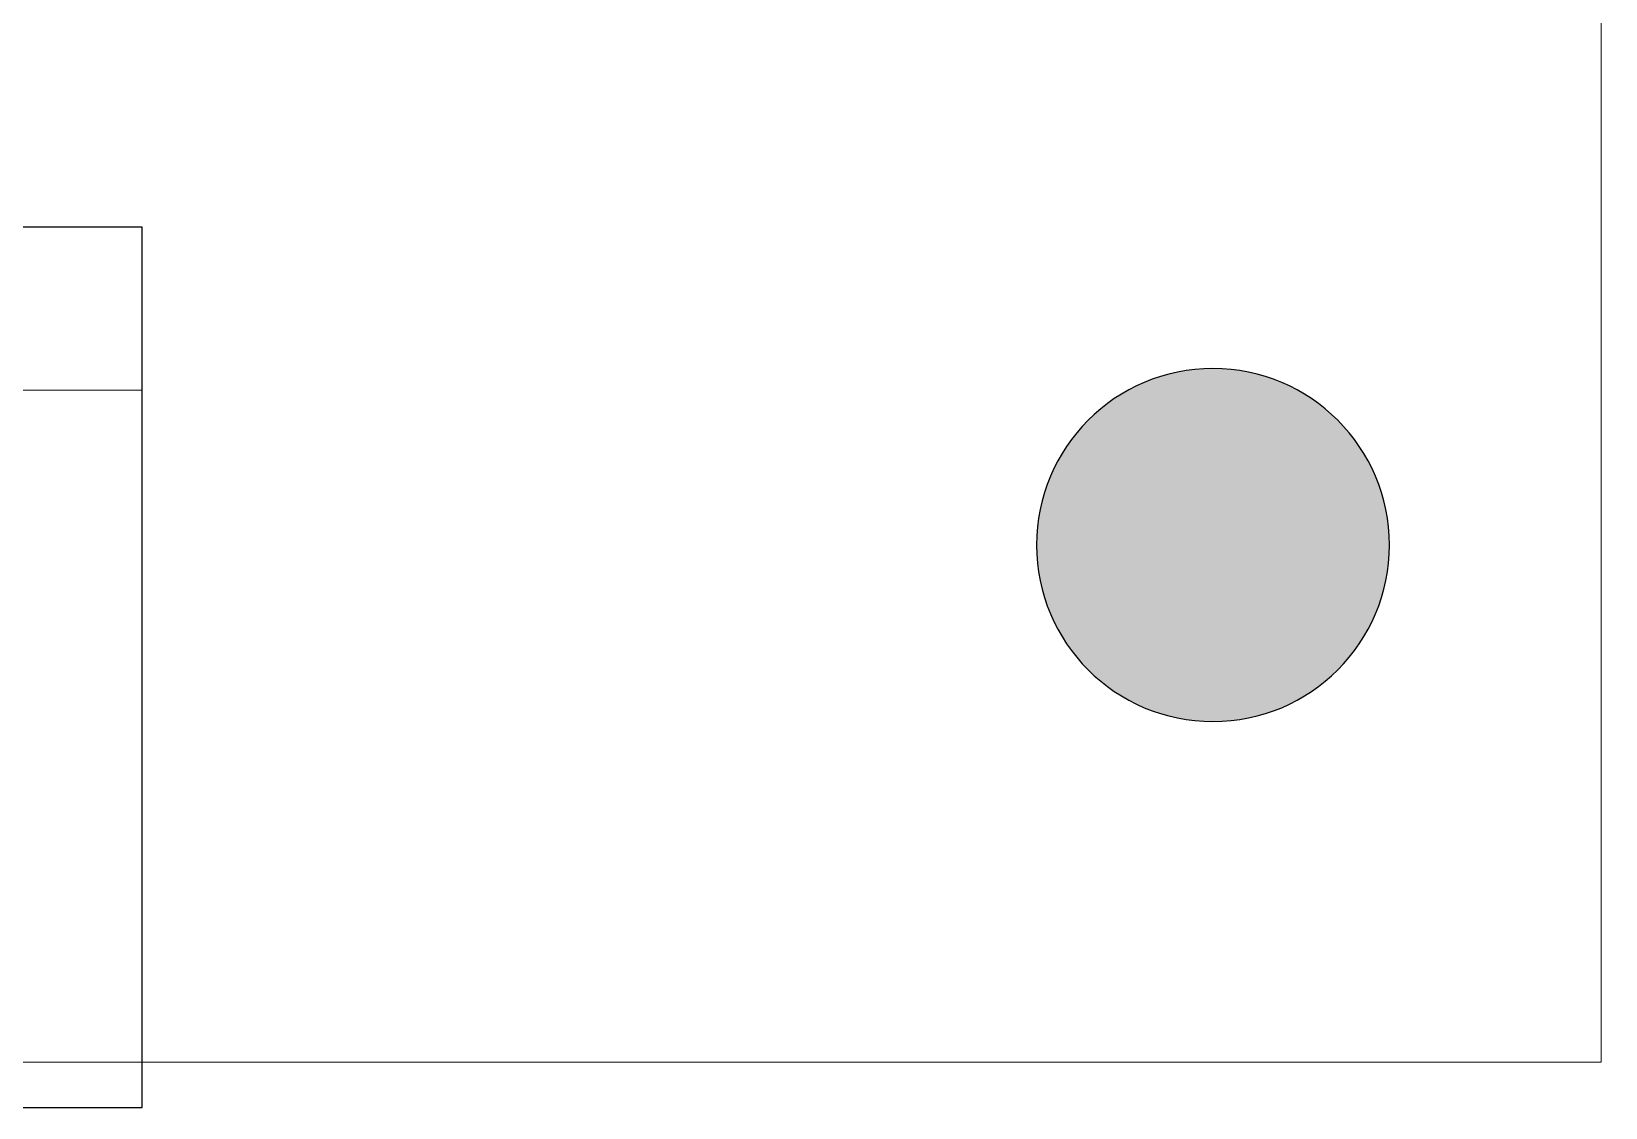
# Model space of a CAD drawing. Header units: inches. Extents: x 3.6 to 56.9, y 3.5 to 76.6.
# Drawn here: x 47.05 to 56.86, y 3.49 to 10.19 of the extents above; entities that cross this region are included whole.
import ezdxf

# ---------------------------------------------------------------- set-up
doc = ezdxf.new("R2010")
doc.units = ezdxf.units.IN
doc.header["$MEASUREMENT"] = 0
for name, color, linetype in [('board', 7, 'Continuous'), ('copper', 7, 'Continuous'), ('mask', 7, 'Continuous'), ('silk', 7, 'Continuous')]:
    doc.layers.add(name, color=color, linetype=linetype)

msp = doc.modelspace()

# ---------------------------------------------------------------- hatches: boundary and pattern name
at = {"layer": 'copper', "true_color": 0xffffff}
h = msp.add_hatch(color=7, dxfattribs=at)
edge = h.paths.add_edge_path()
edge.add_spline(control_points=[(55.5136, 6.9944), (55.5136, 6.3869), (55.0211, 5.8944), (54.4136, 5.8944), (53.806, 5.8944), (53.3136, 6.3869), (53.3136, 6.9944), (53.3136, 7.6019), (53.806, 8.0944), (54.4136, 8.0944), (55.0211, 8.0944), (55.5136, 7.6019), (55.5136, 6.9944)], knot_values=[0, 0, 0, 0, 1, 1, 1, 2, 2, 2, 3, 3, 3, 4, 4, 4, 4], degree=3, periodic=1)
at = {"layer": 'mask', "true_color": 0xffffff}
h = msp.add_hatch(color=7, dxfattribs=at)
edge = h.paths.add_edge_path()
edge.add_spline(control_points=[(55.5136, 6.9944), (55.5136, 6.3869), (55.0211, 5.8944), (54.4136, 5.8944), (53.806, 5.8944), (53.3136, 6.3869), (53.3136, 6.9944), (53.3136, 7.6019), (53.806, 8.0944), (54.4136, 8.0944), (55.0211, 8.0944), (55.5136, 7.6019), (55.5136, 6.9944)], knot_values=[0, 0, 0, 0, 1, 1, 1, 2, 2, 2, 3, 3, 3, 4, 4, 4, 4], degree=3, periodic=1)

# ---------------------------------------------------------------- linework, layer by layer
at = {"layer": 'board', "color": 7, "lineweight": 20, "true_color": 0xffffff}
msp.add_lwpolyline([(3.6364, 60.5691), (56.8332, 60.5691), (56.8332, 3.7723), (3.6364, 3.7723), (3.6364, 60.5691)], dxfattribs=at)
msp.add_open_spline([(56.8521, 12.1646), (56.8521, 12.1646), (55.3337, 10.6434), (55.3337, 10.6434), (55.3337, 10.6434), (43.9474, 10.6434), (43.9474, 10.6434), (43.9474, 10.6434), (41.4173, 8.1094), (41.4173, 8.1094), (41.4173, 8.1094), (8.7761, 8.1094), (8.7761, 8.1094), (8.7761, 8.1094), (6.246, 10.6434), (6.246, 10.6434), (6.246, 10.6434), (4.7111, 10.6434), (4.7111, 10.6434), (4.2186, 10.5873), (3.7727, 10.9401), (3.7148, 11.4312), (3.7074, 11.4979), (3.7074, 11.5709), (3.7148, 11.6404), (3.7148, 11.6404), (3.7148, 75.5088), (3.7148, 75.5088), (3.6569, 76.0016), (4.0097, 76.4482), (4.5011, 76.5061), (4.5706, 76.5142), (4.6408, 76.5142), (4.7114, 76.5061), (4.7114, 76.5061), (55.8558, 76.5061), (55.8558, 76.5061), (56.3487, 76.5636), (56.7949, 76.2104), (56.8521, 75.7176), (56.8602, 75.6481), (56.8602, 75.5779), (56.8521, 75.5088), (56.8521, 75.5088), (56.8521, 12.1646), (56.8521, 12.1646)], degree=3, knots=[0, 0, 0, 0, 1, 1, 1, 2, 2, 2, 3, 3, 3, 4, 4, 4, 5, 5, 5, 6, 6, 6, 7, 7, 7, 8, 8, 8, 9, 9, 9, 10, 10, 10, 11, 11, 11, 12, 12, 12, 13, 13, 13, 14, 14, 14, 15, 15, 15, 15], dxfattribs=at)
at = {"layer": 'copper', "lineweight": 0}
msp.add_open_spline([(55.5136, 6.9944), (55.5136, 6.3869), (55.0211, 5.8944), (54.4136, 5.8944), (53.806, 5.8944), (53.3136, 6.3869), (53.3136, 6.9944), (53.3136, 7.6019), (53.806, 8.0944), (54.4136, 8.0944), (55.0211, 8.0944), (55.5136, 7.6019), (55.5136, 6.9944)], degree=3, knots=[0, 0, 0, 0, 1, 1, 1, 2, 2, 2, 3, 3, 3, 4, 4, 4, 4], dxfattribs=at)
at = {"layer": 'mask', "lineweight": 0}
msp.add_open_spline([(55.5136, 6.9944), (55.5136, 6.3869), (55.0211, 5.8944), (54.4136, 5.8944), (53.806, 5.8944), (53.3136, 6.3869), (53.3136, 6.9944), (53.3136, 7.6019), (53.806, 8.0944), (54.4136, 8.0944), (55.0211, 8.0944), (55.5136, 7.6019), (55.5136, 6.9944)], degree=3, knots=[0, 0, 0, 0, 1, 1, 1, 2, 2, 2, 3, 3, 3, 4, 4, 4, 4], dxfattribs=at)
at = {"layer": 'mask', "color": 7, "lineweight": 25, "true_color": 0xffffff}
msp.add_open_spline([(55.5136, 6.9944), (55.5136, 6.3869), (55.0211, 5.8944), (54.4136, 5.8944), (53.8061, 5.8944), (53.3136, 6.3869), (53.3136, 6.9944), (53.3136, 7.6019), (53.8061, 8.0944), (54.4136, 8.0944), (55.0211, 8.0944), (55.5136, 7.6019), (55.5136, 6.9944)], degree=3, knots=[0, 0, 0, 0, 1, 1, 1, 2, 2, 2, 3, 3, 3, 4, 4, 4, 4], dxfattribs=at)
at = {"layer": 'silk', "color": 7, "lineweight": 20, "true_color": 0xffffff}
msp.add_lwpolyline([(3.6364, 60.5691), (56.8332, 60.5691), (56.8332, 3.7723), (3.6364, 3.7723), (3.6364, 60.5691)], dxfattribs=at)
at = {"layer": 'silk', "color": 7, "lineweight": 25, "true_color": 0xffffff}
for points in [[(47.7406, 8.9755), (33.4866, 8.9755)], [(47.7406, 3.4891), (47.7406, 8.9755)], [(33.4866, 3.4891), (47.7406, 3.4891)]]:
    msp.add_lwpolyline(points, dxfattribs=at)
at = {"layer": 'silk', "color": 7, "lineweight": 13, "true_color": 0xffffff}
msp.add_lwpolyline([(47.7406, 7.9595), (33.4866, 7.9595)], dxfattribs=at)
at = {"layer": 'silk', "lineweight": 0}
msp.add_open_spline([(55.5136, 6.9944), (55.5136, 6.3869), (55.0211, 5.8944), (54.4136, 5.8944), (53.806, 5.8944), (53.3136, 6.3869), (53.3136, 6.9944), (53.3136, 7.6019), (53.806, 8.0944), (54.4136, 8.0944), (55.0211, 8.0944), (55.5136, 7.6019), (55.5136, 6.9944)], degree=3, knots=[0, 0, 0, 0, 1, 1, 1, 2, 2, 2, 3, 3, 3, 4, 4, 4, 4], dxfattribs=at)
at = {"layer": 'silk', "color": 18, "lineweight": 25, "true_color": 0x000000}
msp.add_open_spline([(55.5136, 6.9944), (55.5136, 6.3869), (55.0211, 5.8944), (54.4136, 5.8944), (53.8061, 5.8944), (53.3136, 6.3869), (53.3136, 6.9944), (53.3136, 7.6019), (53.8061, 8.0944), (54.4136, 8.0944), (55.0211, 8.0944), (55.5136, 7.6019), (55.5136, 6.9944)], degree=3, knots=[0, 0, 0, 0, 1, 1, 1, 2, 2, 2, 3, 3, 3, 4, 4, 4, 4], dxfattribs=at)

doc.saveas('drawing.dxf')
